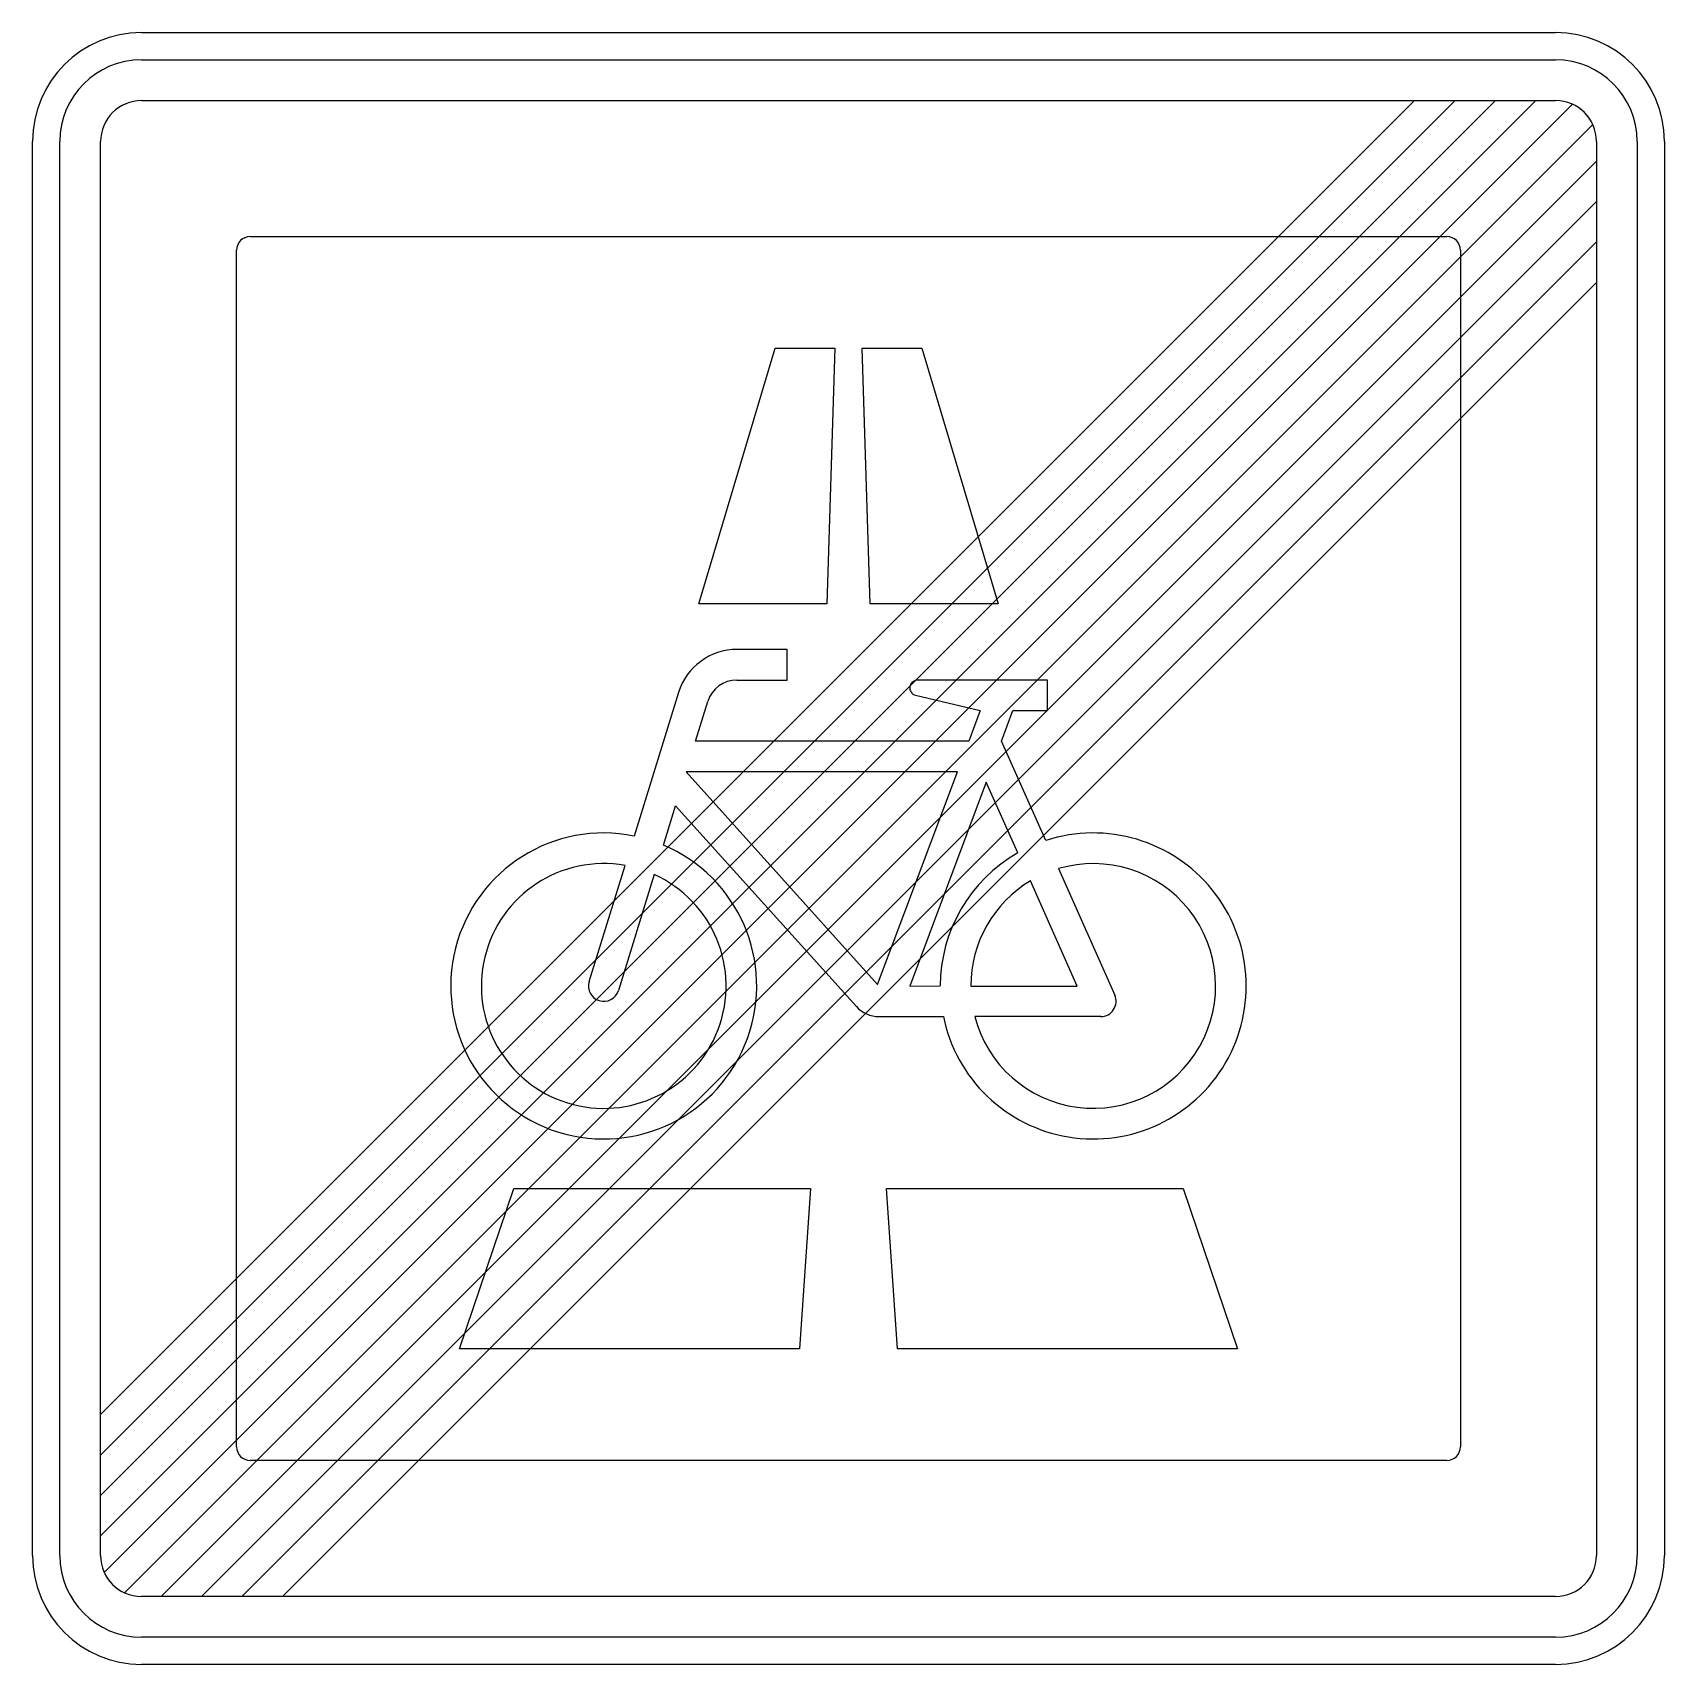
# Model space of a CAD drawing. Extents: x 0 to 600, y 0 to 600.
import ezdxf

# ---------------------------------------------------------------- set-up
doc = ezdxf.new("R2010")
doc.units = 0
doc.header["$LTSCALE"] = 25
doc.linetypes.add('AUSGEZOGEN', pattern=[0])
doc.layers.get('0').update_dxf_attribs({"linetype": 'AUSGEZOGEN'})

msp = doc.modelspace()

# ---------------------------------------------------------------- linework, layer by layer
for p, q in [((40, 600), (560, 600)), ((40, 590), (40, 590)), ((40, 590), (560, 590)), ((523.03, 575), (25, 76.97)), ((25, 91.82), (508.18, 575)), ((552.73, 575), (25, 47.27)), ((25, 62.12), (537.88, 575)), ((26.35, 33.77), (566.23, 573.65)), ((40, 575), (40, 575)), ((40, 575), (560, 575)), ((508.18, 575), (523.03, 575)), ((537.88, 575), (552.73, 575)), ((573.65, 566.23), (33.77, 26.35)), ((0, 40), (0, 560)), ((10, 40), (10, 560)), ((25, 40), (25, 560)), ((575, 560), (575, 40)), ((590, 560), (590, 40)), ((600, 560), (600, 40)), ((47.27, 25), (575, 552.73)), ((575, 552.73), (575, 537.88)), ((575, 537.88), (62.12, 25)), ((76.97, 25), (575, 523.03)), ((80, 525), (520, 525)), ((575, 523.03), (575, 508.18)), ((75, 80), (75, 520)), ((525, 520), (525, 80)), ((575, 508.18), (91.82, 25)), ((245, 390), (273, 484)), ((273, 484), (295, 484)), ((295, 484), (292, 390)), ((308, 390), (305, 484)), ((305, 484), (327, 484)), ((327, 484), (355, 390)), ((292, 390), (245, 390)), ((355, 390), (308, 390)), ((277.5, 373.19), (259, 373.2)), ((277.5, 361.94), (277.5, 373.19)), ((259, 361.95), (277.5, 361.94)), ((373.13, 361.94), (325.3, 361.9)), ((373.13, 350.69), (373.13, 361.94)), ((237.51, 357.35), (221.18, 304.58)), ((243.75, 339.44), (248.25, 354.03)), ((324.65, 356.38), (348.46, 350.69)), ((348.46, 350.69), (344.24, 339.44)), ((356.25, 339.44), (360.47, 350.69)), ((360.47, 350.69), (373.13, 350.69)), ((344.24, 339.44), (243.75, 339.44)), ((372.57, 302.93), (356.25, 339.44)), ((240.27, 328.19), (310.71, 250.03)), ((340.02, 328.19), (240.27, 328.19)), ((310.71, 250.03), (340.02, 328.19)), ((350.63, 324.44), (322.5, 249.44)), ((362.27, 298.39), (350.63, 324.44)), ((231.92, 301.25), (236.4, 315.68)), ((236.4, 315.68), (302.89, 241.92)), ((204.6, 251.12), (217.83, 293.75)), ((228.58, 290.44), (215.4, 247.78)), ((217.83, 293.75), (217.83, 293.76)), ((384.14, 249.44), (366.89, 288.06)), ((377.19, 292.59), (397.91, 246.08)), ((322.5, 249.44), (333.75, 249.45)), ((345, 249.45), (345, 249.44)), ((345, 249.44), (384.14, 249.44)), ((311.25, 238.2), (334.89, 238.2)), ((346.43, 238.19), (346.43, 238.2)), ((392.8, 238.2), (346.43, 238.19)), ((157, 116), (177, 175)), ((177, 175), (286, 175)), ((286, 175), (282, 116)), ((318, 116), (314, 175)), ((314, 175), (423, 175)), ((423, 175), (443, 116)), ((282, 116), (157, 116)), ((443, 116), (318, 116)), ((25, 76.97), (25, 91.82)), ((520, 75), (80, 75)), ((25, 47.27), (25, 62.12)), ((560, 25), (40, 25)), ((62.12, 25), (47.27, 25)), ((91.82, 25), (76.97, 25)), ((560, 10), (40, 10)), ((560, 0), (40, 0))]:
    msp.add_line(p, q)
for centre, radius, start, end in [((40, 560), 40, 90, 180), ((560, 560), 40, 0, 90), ((40, 560), 30, 90, 180), ((560, 560), 30, 0, 90), ((40, 560), 15, 89.995, 180), ((560, 560), 15, 0, 90), ((560, 560), 15, 24.54, 65.46), ((80, 520), 5, 90, 180), ((520, 520), 5, 0.005, 90), ((259, 350.7), 22.5, 90, 162.8), ((259, 350.7), 11.25, 90, 162.795), ((325.3, 359.1), 2.8, 90, 256.525), ((210, 249.45), 56.25, 78.54, 427.06), ((390, 249.45), 56.25, 191.535, 468.055), ((210, 249.45), 45, 79.98, 425.62), ((390, 249.45), 56.25, 119.535, 180), ((390, 249.45), 45, 194.48, 466.54), ((390, 249.45), 45, 120.905, 180), ((210, 249.45), 5.65, 162.805, 342.8), ((392.8, 243.8), 5.6, 270, 384.08), ((311.25, 249.45), 11.25, 222.03, 270), ((80, 80), 5, 180, 270), ((520, 80), 5, 270, 360), ((40, 40), 40, 180, 270), ((40, 40), 30, 180, 270), ((40, 40), 15, 180, 270), ((560, 40), 40, 270, 360), ((560, 40), 30, 270, 360), ((560, 40), 15, 270.005, 360), ((40, 40), 15, 204.54, 245.46)]:
    msp.add_arc(centre, radius, start, end)

doc.saveas('drawing.dxf')
